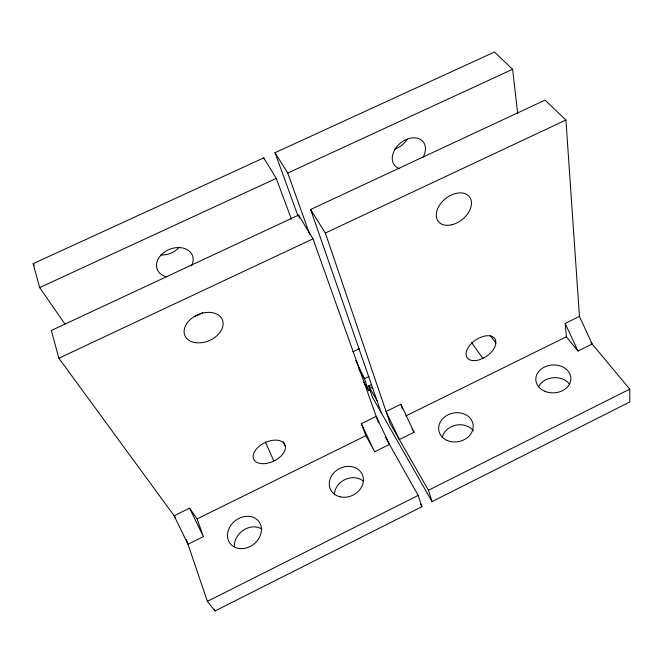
<?xml version="1.0" encoding="UTF-8"?>
<svg xmlns="http://www.w3.org/2000/svg" width="663" height="663" viewBox="0 0 663 663"><rect width="100%" height="100%" fill="white"/><g stroke="black" fill="none" stroke-linecap="round" stroke-linejoin="round"><path stroke-width="0.99" d="M186.386 539.566L207.378 601.333L214.953 610.979L421.933 506.698L418.162 495.435L385.493 437.331M371.363 384.606L368.578 385.965L372.772 397.891L432.052 501.609L629.85 401.952L629.734 389.14L590.849 342.44M207.378 601.333L418.162 495.435M432.052 501.609L428.464 490.264L629.734 389.14M203.392 536.624L187.985 544.265L174.12 515.756L189.577 508.156L197.102 518.922L203.392 536.624L189.577 508.156M374.67 451.768L389.488 444.425L376.203 416.372L361.343 423.682L365.893 435.657L374.67 451.768L361.343 423.682M414.085 432.243L399.341 439.544L386.09 411.516L400.866 404.248L414.085 432.243L412.005 428.746M579.445 316.425L565.224 323.42L566.376 336.763L577.97 351.042L592.158 344.014L579.445 316.425L565.929 120.02L545.036 100.13L310.615 209.5L381.159 412.568M197.102 518.922L365.893 435.657M405.681 416.032L566.376 336.763M363.133 381.026L368.661 390.706L370.518 389.794M369.067 376.493L364.435 378.755L368.661 390.706M352.824 351.813L359.329 348.663M313.002 238.829L298.582 215.11L51.324 330.472L58.874 358.211L313.002 238.829L378.523 422.878M310.615 209.5L325.359 233.028L565.929 120.02M276.239 178.38L263.766 157.869L33.15 263.683L39.656 287.593L276.239 178.38L291.38 219.105M512.607 69.283L494.465 52.021L275.012 152.705L287.775 173.06L512.607 69.283L517.695 113.514M372.788 388.46L368.578 385.965L377.04 400.709M490.33 335.586L495.816 343.069M58.874 358.211L175.322 517.397M471.509 342.448L482.772 358.36M39.656 287.593L65.015 324.141M33.15 263.683L34.319 265.391M358.857 369.051L364.435 378.755L355.791 360.481M428.464 490.264L390.217 423.657L325.359 233.028M420.425 504.004L421.933 506.698M283.209 441.732L285.314 446.265M565.224 323.42L577.97 351.042M265.299 441.856L273.836 460.992M263.766 157.869L264.496 159.808M298.582 215.11L299.635 218.036M275.012 152.705L297.994 215.964M287.775 173.06L309.729 234.42M214.282 609.024L214.953 610.979M400.866 404.248L402.366 408.955M538.721 386.562A17.263 13.873 -2.5 0 1 553.265 377.711A17.263 13.873 -2.5 0 1 569.409 384.001M442.188 437.53A17.114 14.437 -11.1 0 1 455.779 425.19A17.114 14.437 -11.1 0 1 473.374 430.826M399.714 168.725A18.531 13.442 -40.1 0 1 394.899 149.482A18.531 13.442 -40.1 0 1 417.707 138.285A18.531 13.442 -40.1 0 1 423.011 157.288M407.165 139.155A18.075 13.434 -40.7 0 1 394.46 149.233M166.711 276.869A18.92 14.18 -21.6 0 1 158.316 258.761A18.92 14.18 -21.6 0 1 182.64 247.987A18.92 14.18 -21.6 0 1 191.541 265.863M179.159 247.34A18.44 14.147 -21.1 0 1 160.836 254.982M334.384 494.871A17.263 14.81 -25.9 0 1 345.067 479.506A17.263 14.81 -25.9 0 1 363.581 481.338M234.42 546.693A17.793 14.835 -38.3 0 1 243.594 530.06A17.793 14.835 -38.3 0 1 261.893 529.024M202.638 312.588A19.774 14.18 -22.5 0 1 194.342 316.317M274.656 460.636L270.579 462.376A17.221 10.202 -25.2 0 1 253.448 458.639A17.221 10.202 -25.2 0 1 263.949 443.174L268.134 441.409A17.221 10.202 -25.2 0 1 284.626 444.111L285.438 446.655A17.221 10.202 -25.2 0 1 274.656 460.636M483.551 358.037L479.714 359.661A16.799 9.779 -34.5 0 1 466.089 354.473A16.799 9.779 -34.5 0 1 478.471 338.312L482.407 336.663A16.799 9.779 -34.5 0 1 495.725 340.683L495.833 343.5A16.799 9.779 -34.5 0 1 483.551 358.037M446.763 440.29A17.395 14.536 -11.5 0 0 473.208 426.823A17.395 14.536 -11.5 0 0 447.798 414.922A17.395 14.536 -11.5 0 0 446.763 440.29M545.019 391.352A17.553 13.964 -3 0 0 570.893 378.175A17.553 13.964 -3 0 0 544.166 367.178A17.553 13.964 -3 0 0 545.019 391.352M451.718 224.798A19.873 13.376 -38.7 0 0 470.067 197.69A19.873 13.376 -38.7 0 0 439.776 204.809A19.873 13.376 -38.7 0 0 451.718 224.798M241.423 548.674A18.1 14.942 -37.7 0 0 260.451 524.317A18.1 14.942 -37.7 0 0 231.503 524.441A18.1 14.942 -37.7 0 0 241.423 548.674M340.16 496.819A17.561 14.918 -25.7 0 0 363.233 477.542A17.561 14.918 -25.7 0 0 335.627 471.12A17.561 14.918 -25.7 0 0 340.16 496.819M195.063 342.597A20.321 14.155 -23 0 0 223.066 322.682A20.321 14.155 -23 0 0 192.693 317.594A20.321 14.155 -23 0 0 195.063 342.597"/></g></svg>
